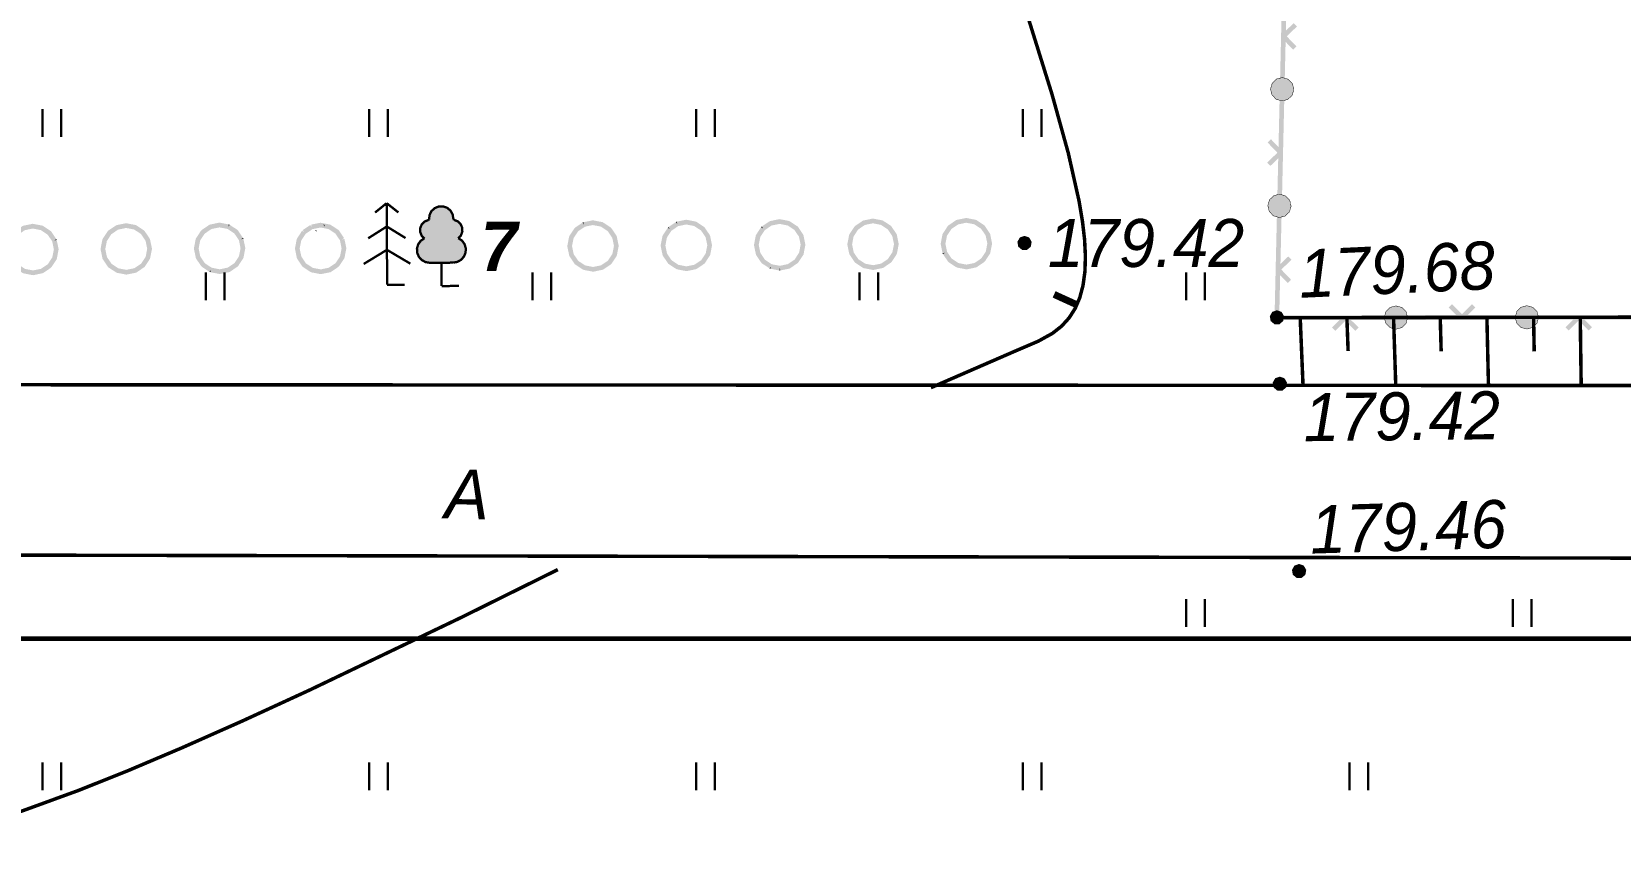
# Model space of a CAD drawing. Header units: millimetres. Extents: x 6735 to 13224, y -12144 to -9633.
# Drawn here: x 12231.4 to 12347.1, y -11418.1 to -11359.3 of the extents above; entities that cross this region are included whole.
import ezdxf
from ezdxf import colors
from ezdxf.entities.mleader import LeaderData, LeaderLine
from ezdxf.math import Vec2, Vec3

# ---------------------------------------------------------------- set-up
doc = ezdxf.new("R2010")
doc.units = ezdxf.units.MM
for name, pattern in [('Cплошная', [0]), ('Cплошная_0.50', [0]), ('Штриховая 1.5-1.5_0.50', [1.5, 0.75, -0.75])]:
    doc.linetypes.add(name, pattern=pattern)
for name, color, linetype, lineweight in [('КаБель силовой (Вновь)', 1, 'Continuous', 60), ('Линия выноска', 137, 'Continuous', 25), ('Строительный', 251, 'Continuous', 13)]:
    doc.layers.add(name, color=color, linetype=linetype, lineweight=lineweight)
doc.styles.add('Simplex', font='simplex.shx', dxfattribs={"width": 0.7, "oblique": 15})
doc.styles.get("Standard").update_dxf_attribs({"font": 'arial.ttf'})

# ---------------------------------------------------------------- blocks, each defined once
blk = doc.blocks.new('2011 - 401 трава')
at = {"color": 7, "linetype": 'Continuous', "lineweight": 0, "const_width": 0.1, "flags": 128}
for points in [[(0, 0), (0, 1.2)], [(0.8, 0), (0.8, 1.2)]]:
    blk.add_lwpolyline(points, dxfattribs=at)
blk = doc.blocks.new('118 - 330 отм высот')
blk.add_hatch(color=7).paths.add_polyline_path([(0.098, 0.12), (0.002, 0.155), (-0.095, 0.121), (-0.146, 0.032), (-0.129, -0.069), (-0.05, -0.135), (0.052, -0.136), (0.131, -0.07), (0.149, 0.031)])
at = {"color": 7, "linetype": 'Continuous', "lineweight": 0, "const_width": 0.01, "flags": 128}
blk.add_lwpolyline([(0.098, 0.12), (0.002, 0.155), (-0.095, 0.121), (-0.146, 0.032), (-0.129, -0.069), (-0.05, -0.135), (0.052, -0.136), (0.131, -0.07), (0.149, 0.031), (0.098, 0.12)], close=True, dxfattribs=at)
blk = doc.blocks.new('22 - 107.1.1 столбы метал d-1.0')
blk.add_hatch(color=7).paths.add_polyline_path([(-0.00002, 0.5), (-0.25, 0.43302), (-0.43302, 0.25002), (-0.5, 0.00002), (-0.43302, -0.24998), (-0.25002, -0.433), (-0.00002, -0.5), (0.24998, -0.433), (0.433, -0.25), (0.5, 0), (0.433, 0.25), (0.25, 0.43302)])
at = {"color": 7, "linetype": 'Continuous', "lineweight": 0, "const_width": 0.02, "flags": 128}
blk.add_lwpolyline([(0, 0.5), (-0.25, 0.433013), (-0.433013, 0.25), (-0.5, 0), (-0.433013, -0.25), (-0.25, -0.433013), (0, -0.5), (0.25, -0.433013), (0.433013, -0.25), (0.5, 0), (0.433013, 0.25), (0.25, 0.433013), (0, 0.5)], close=True, dxfattribs=at)
blk = doc.blocks.new('105 - 388.2 дер хвой')
at = {"color": 7, "linetype": 'Continuous', "lineweight": 0, "const_width": 0.1, "flags": 128}
for points in [[(0, 3.5), (-0.5, 3.1)], [(0, 2.5), (0, 3.5)], [(0.5, 3.1), (0, 3.5)], [(0, 2.5), (-0.8, 2)], [(0, 1.5), (0, 2.5)], [(0.8, 2), (0, 2.5)], [(0, 1.5), (-1, 0.9)], [(0, 0), (0, 1.5)], [(1, 0.9), (0, 1.5)], [(0.75, 0), (0, 0)]]:
    blk.add_lwpolyline(points, dxfattribs=at)
blk = doc.blocks.new('104 - 388.1 дер лист')
at = {"true_color": 0xffffff}
h = blk.add_hatch(color=7, dxfattribs=at)
h.dxf.hatch_style = 1
h.paths.add_polyline_path([(0.993, 1.793), (0.885, 1.943), (0.732, 2.049), (0.841, 2.164), (0.903, 2.324), (0.9, 2.495), (0.83, 2.652), (0.706, 2.771), (0.546, 2.833), (0.52, 2.882), (0.492, 3.067), (0.401, 3.231), (0.257, 3.352), (0.08, 3.414), (-0.107, 3.409), (-0.281, 3.338), (-0.418, 3.21), (-0.5, 3.041), (-0.518, 2.855), (-0.546, 2.833), (-0.706, 2.771), (-0.83, 2.652), (-0.9, 2.495), (-0.903, 2.324), (-0.841, 2.164), (-0.732, 2.049), (-0.885, 1.943), (-0.993, 1.793), (-1.046, 1.616), (-1.037, 1.431), (-0.967, 1.26), (-0.844, 1.121), (-0.682, 1.031), (-0.5, 1), (-0.45, 1), (0.45, 1), (0.5, 1), (0.682, 1.031), (0.844, 1.121), (0.967, 1.26), (1.037, 1.431), (1.046, 1.616)])
at = {"color": 7, "linetype": 'Continuous', "lineweight": 0, "const_width": 0.1, "flags": 128}
for points in [[(-0.518, 2.855), (-0.5, 3.041), (-0.418, 3.21), (-0.281, 3.338), (-0.107, 3.409), (0.08, 3.414), (0.257, 3.352), (0.401, 3.231), (0.492, 3.067), (0.52, 2.882)], [(-0.722, 2.04), (-0.841, 2.164), (-0.903, 2.324), (-0.9, 2.495), (-0.83, 2.652), (-0.706, 2.771), (-0.546, 2.833)], [(-0.518, 2.855), (-0.546, 2.833)], [(0.52, 2.882), (0.546, 2.833)], [(0.546, 2.833), (0.706, 2.771), (0.83, 2.652), (0.9, 2.495), (0.903, 2.324), (0.841, 2.164), (0.722, 2.04)], [(-0.5, 1), (-0.682, 1.031), (-0.844, 1.121), (-0.967, 1.26), (-1.037, 1.431), (-1.046, 1.616), (-0.993, 1.793), (-0.885, 1.943), (-0.732, 2.048)], [(0.732, 2.048), (0.885, 1.943), (0.993, 1.793), (1.046, 1.616), (1.037, 1.431), (0.967, 1.26), (0.844, 1.121), (0.682, 1.031), (0.5, 1)], [(-0.5, 1), (-0.45, 1)], [(-0.45, 1), (0.45, 1)], [(0, 0), (0, 1)], [(0.45, 1), (0.5, 1)], [(0.75, 0), (0, 0)]]:
    blk.add_lwpolyline(points, dxfattribs=at)
blk = doc.blocks.new('_Oblique')
at = {"color": 0, "lineweight": -2}
blk.add_line((-0.5, -0.5), (0.5, 0.5), dxfattribs=at)

msp = doc.modelspace()

# ---------------------------------------------------------------- hatches: boundary and pattern name
at = {"layer": 'Строительный'}
for points in [[(12321.43456, -11367.37729), (12322.02973, -11368.00084), (12322.14714, -11368.12384), (12321.40059, -11368.83642), (12321.63541, -11369.08243), (12321.77538, -11368.84515), (12322.18035, -11368.15864), (12322.13017, -11368.24372), (12321.63541, -11369.08243), (12322.208, -11368.53588), (12322.11865, -11372.37433), (12322.45864, -11372.38224), (12322.55755, -11368.13339), (12322.65081, -11364.12723), (12322.74581, -11360.0461), (12323.05753, -11360.37269), (12323.29235, -11360.6187), (12323.53836, -11360.38388), (12322.94318, -11359.76034), (12322.82578, -11359.63733), (12323.57232, -11358.92475), (12323.33751, -11358.67874), (12322.76492, -11359.22529), (12322.85427, -11355.38685), (12322.51427, -11355.37893), (12322.41537, -11359.62778), (12322.31081, -11364.11932), (12322.22711, -11367.71507), (12321.91538, -11367.38848), (12321.68056, -11367.14248)], [(12245.765, -11373.46354), (12245.82586, -11373.37122), (12245.76427, -11373.34616), (12245.73207, -11373.51349)], [(12252.72056, -11373.46774), (12252.75412, -11373.51728), (12252.71983, -11373.35036), (12252.65857, -11373.37619)], [(12271.59689, -11373.30261), (12271.63044, -11373.35215), (12271.59616, -11373.18524), (12271.53489, -11373.21106)], [(12278.39676, -11373.26025), (12278.43031, -11373.30979), (12278.39603, -11373.14287), (12278.33476, -11373.1687)], [(12326.3637, -11381.1066), (12326.97243, -11380.49629), (12327.09251, -11380.37589), (12327.82322, -11381.1047), (12328.06338, -11380.86391), (12327.50293, -11380.30492), (12331.34241, -11380.29993), (12331.34197, -11379.95985), (12327.09197, -11379.96537), (12323.08473, -11379.97058), (12322.28197, -11379.97163), (12322.35018, -11377.0415), (12322.66191, -11377.36809), (12322.89672, -11377.61409), (12323.14273, -11377.37928), (12322.54755, -11376.75574), (12322.43015, -11376.63273), (12323.17669, -11375.92015), (12322.94188, -11375.67414), (12322.8019, -11375.91142), (12322.45098, -11376.5063), (12322.94188, -11375.67414), (12322.36929, -11376.22068), (12322.45864, -11372.38224), (12322.11865, -11372.37433), (12322.01974, -11376.62318), (12321.93792, -11380.13794), (12322.10792, -11380.1419), (12322.10814, -11380.31194), (12323.08518, -11380.31067), (12326.6819, -11380.30599), (12326.36307, -11380.62565), (12326.12291, -11380.86644)], [(12233.225, -11374.47821), (12233.21818, -11374.44501), (12233.19917, -11374.41695), (12233.05808, -11374.5125), (12233.19959, -11374.48343)], [(12246.82473, -11374.39349), (12246.81792, -11374.36029), (12246.79891, -11374.33223), (12246.65782, -11374.42778), (12246.79932, -11374.39871)], [(12252.10984, -11373.82656), (12252.20491, -11373.88922), (12252.10935, -11373.74813), (12252.06263, -11373.79544)], [(12277.78604, -11373.61907), (12277.8811, -11373.68173), (12277.78555, -11373.54064), (12277.73883, -11373.58795)], [(12284.5859, -11373.57671), (12284.68097, -11373.63937), (12284.58541, -11373.49828), (12284.5387, -11373.54559)], [(12297.78265, -11375.50511), (12297.92374, -11375.40955), (12297.78223, -11375.43862), (12297.75682, -11375.44384), (12297.76364, -11375.47704)], [(12244.41834, -11376.83006), (12244.45054, -11376.66273), (12244.41761, -11376.71269), (12244.35675, -11376.805)], [(12285.21755, -11376.57589), (12285.24975, -11376.40856), (12285.21682, -11376.45852), (12285.15596, -11376.55083)], [(12285.90219, -11376.70765), (12285.93539, -11376.70083), (12285.9011, -11376.53391), (12285.8689, -11376.70124)], [(12343.68188, -11380.28388), (12343.36306, -11380.60354), (12343.12289, -11380.84433), (12343.36368, -11381.08449), (12343.97241, -11380.47418), (12344.09249, -11380.35378), (12344.8232, -11381.0826), (12345.06337, -11380.84181), (12344.50292, -11380.28281), (12348.3424, -11380.27782), (12348.34196, -11379.93774), (12344.09196, -11379.94327), (12340.08472, -11379.94847), (12336.00248, -11379.95379), (12336.32131, -11379.63413), (12336.56148, -11379.39334), (12336.32069, -11379.15317), (12335.71196, -11379.76349), (12335.59188, -11379.88388), (12334.86116, -11379.15507), (12334.621, -11379.39586), (12335.18145, -11379.95485), (12331.34197, -11379.95985), (12331.34241, -11380.29993), (12335.59241, -11380.2944), (12340.08516, -11380.28856)]]:
    msp.add_hatch(color=7, dxfattribs=at).paths.add_polyline_path(points)
h = msp.add_hatch(color=7, dxfattribs=at)
h.paths.add_polyline_path([(12231.4799, -11373.29913), (12231.4467, -11373.30595), (12230.86335, -11373.42576), (12230.79695, -11373.4394), (12230.83123, -11373.60632), (12230.79695, -11373.4394), (12230.73568, -11373.46523), (12230.37502, -11373.70948), (12230.18647, -11373.83717), (12230.13975, -11373.88448), (12230.18696, -11373.9156), (12230.28202, -11373.97826), (12230.13975, -11373.88448), (12230.0554, -11374.01243), (12229.77468, -11374.43828), (12229.91695, -11374.53207), (12229.77468, -11374.43828), (12229.74962, -11374.49987), (12229.62427, -11375.15122), (12229.61787, -11375.18451), (12229.62469, -11375.21771), (12229.86311, -11375.51424), (12229.7551, -11375.37991), (12229.62469, -11375.21771), (12229.75814, -11375.86745), (12229.8938, -11375.83958), (12229.78355, -11375.86223), (12229.75814, -11375.86745), (12229.78397, -11375.92872), (12230.15591, -11376.47793), (12230.17492, -11376.50599), (12230.20321, -11376.52465), (12230.75702, -11376.88972), (12230.8186, -11376.91478), (12230.85081, -11376.74745), (12230.8186, -11376.91478), (12230.88497, -11376.89537), (12231.28534, -11376.77829), (12230.8186, -11376.91478), (12231.46996, -11377.04013), (12231.50324, -11377.04654), (12231.53644, -11377.03972), (12232.11978, -11376.9199), (12232.18619, -11376.90626), (12232.24745, -11376.88044), (12232.60812, -11376.63618), (12232.79667, -11376.50849), (12232.84339, -11376.46119), (12232.92774, -11376.33323), (12233.20846, -11375.90738), (12233.06619, -11375.8136), (12233.20846, -11375.90738), (12233.23352, -11375.8458), (12233.35887, -11375.19444), (12233.36527, -11375.16116), (12233.35845, -11375.12796), (12233.11951, -11374.83079), (12233.22803, -11374.96575), (12233.35845, -11375.12796), (12233.225, -11374.47821), (12233.05808, -11374.5125), (12233.19917, -11374.41695), (12232.82723, -11373.86773), (12232.80822, -11373.83967), (12232.77992, -11373.82101), (12232.68614, -11373.96328), (12232.77992, -11373.82101), (12232.22612, -11373.45594), (12232.13233, -11373.59822), (12232.16527, -11373.54826), (12232.22612, -11373.45594), (12232.19782, -11373.43729), (12232.16453, -11373.43089), (12232.09817, -11373.45029), (12231.51157, -11373.62183), (12231.51514, -11373.62079), (12232.16453, -11373.43089), (12231.51318, -11373.30553)])
h.paths.add_polyline_path([(12231.44886, -11373.65342), (12231.48206, -11373.6466), (12232.06685, -11373.75914), (12232.56405, -11374.0869), (12232.89798, -11374.57999), (12233.0178, -11375.16332), (12232.90526, -11375.74811), (12232.83956, -11375.84777), (12232.5775, -11376.24532), (12232.2449, -11376.47056), (12232.08442, -11376.57925), (12231.53428, -11376.69224), (12231.50108, -11376.69906), (12230.91629, -11376.58652), (12230.41908, -11376.25876), (12230.08516, -11375.76568), (12229.96534, -11375.18234), (12230.07788, -11374.59755), (12230.14357, -11374.49789), (12230.40564, -11374.10035), (12230.73824, -11373.8751), (12230.89872, -11373.76642)], flags=16)
h = msp.add_hatch(color=7, dxfattribs=at)
h.paths.add_polyline_path([(12238.27976, -11373.25677), (12238.24656, -11373.26359), (12237.66322, -11373.3834), (12237.59682, -11373.39704), (12237.6311, -11373.56396), (12237.59682, -11373.39704), (12237.53555, -11373.42287), (12237.17489, -11373.66712), (12236.98634, -11373.79481), (12237.08189, -11373.9359), (12236.98634, -11373.79481), (12236.93962, -11373.84212), (12236.85527, -11373.97007), (12236.57455, -11374.39592), (12236.71682, -11374.48971), (12236.57455, -11374.39592), (12236.54949, -11374.45751), (12236.42414, -11375.10886), (12236.41773, -11375.14214), (12236.42455, -11375.17535), (12236.66351, -11375.47254), (12236.55497, -11375.33755), (12236.42455, -11375.17535), (12236.55801, -11375.82509), (12236.72492, -11375.7908), (12236.58342, -11375.81987), (12236.55801, -11375.82509), (12236.56483, -11375.85829), (12236.58383, -11375.88636), (12236.95578, -11376.43557), (12236.97478, -11376.46363), (12237.00308, -11376.48229), (12237.09687, -11376.34002), (12237.09657, -11376.34022), (12237.09687, -11376.34001), (12237.00308, -11376.48229), (12237.55689, -11376.84736), (12237.61847, -11376.87242), (12237.68484, -11376.85301), (12238.0852, -11376.73593), (12237.61847, -11376.87242), (12238.26983, -11376.99777), (12238.30311, -11377.00417), (12238.33631, -11376.99736), (12238.91965, -11376.87754), (12238.98605, -11376.8639), (12239.01926, -11376.85708), (12239.04732, -11376.83807), (12239.40799, -11376.59382), (12239.59653, -11376.46613), (12239.64325, -11376.41883), (12239.59605, -11376.38771), (12239.50098, -11376.32504), (12239.64325, -11376.41883), (12239.72761, -11376.29087), (12240.00832, -11375.86502), (12239.86605, -11375.77124), (12240.00832, -11375.86502), (12240.03339, -11375.80344), (12240.15873, -11375.15208), (12240.16514, -11375.1188), (12240.15832, -11375.0856), (12239.99141, -11375.11988), (12240.15832, -11375.0856), (12239.91938, -11374.78843), (12240.0279, -11374.92339), (12240.15832, -11375.0856), (12240.02487, -11374.43585), (12239.99904, -11374.37459), (12239.85795, -11374.47014), (12239.99904, -11374.37459), (12239.6271, -11373.82537), (12239.60809, -11373.79731), (12239.57979, -11373.77865), (12239.02599, -11373.41358), (12238.94932, -11373.52989), (12238.96514, -11373.5059), (12239.02599, -11373.41358), (12238.96441, -11373.38852), (12238.9322, -11373.55586), (12238.96441, -11373.38852), (12238.89804, -11373.40793), (12238.31145, -11373.57947), (12238.31501, -11373.57843), (12238.96441, -11373.38852), (12238.31305, -11373.26317)])
h.paths.add_polyline_path([(12238.24873, -11373.61106), (12238.28193, -11373.60424), (12238.86672, -11373.71678), (12239.36392, -11374.04454), (12239.69785, -11374.53762), (12239.81767, -11375.12096), (12239.70513, -11375.70575), (12239.63943, -11375.80541), (12239.37737, -11376.20296), (12239.04477, -11376.4282), (12238.88428, -11376.53689), (12238.33415, -11376.64988), (12238.30095, -11376.6567), (12237.71616, -11376.54416), (12237.21895, -11376.2164), (12236.88502, -11375.72332), (12236.76521, -11375.13998), (12236.87774, -11374.55519), (12236.94344, -11374.45553), (12237.20551, -11374.05799), (12237.53811, -11373.83274), (12237.69859, -11373.72406)], flags=16)
h = msp.add_hatch(color=7, dxfattribs=at)
h.paths.add_polyline_path([(12245.07963, -11373.21441), (12245.04643, -11373.22123), (12244.46309, -11373.34104), (12244.39669, -11373.35468), (12244.33542, -11373.38051), (12243.97475, -11373.62476), (12243.78621, -11373.75245), (12243.88176, -11373.89354), (12243.78621, -11373.75245), (12243.73949, -11373.79975), (12243.65514, -11373.92771), (12243.37442, -11374.35356), (12243.51669, -11374.44735), (12243.37442, -11374.35356), (12243.35576, -11374.38186), (12243.34936, -11374.41514), (12243.22401, -11375.0665), (12243.2176, -11375.09978), (12243.22442, -11375.13298), (12243.39134, -11375.0987), (12243.22442, -11375.13298), (12243.46319, -11375.42995), (12243.35484, -11375.29519), (12243.22442, -11375.13298), (12243.35788, -11375.78273), (12243.49354, -11375.75486), (12243.38329, -11375.77751), (12243.35788, -11375.78273), (12243.3837, -11375.84399), (12243.75564, -11376.39321), (12243.80295, -11376.43993), (12244.35675, -11376.805), (12244.45054, -11376.66273), (12244.41834, -11376.83006), (12245.06969, -11376.95541), (12245.10189, -11376.78808), (12245.06969, -11376.95541), (12245.10298, -11376.96181), (12245.13618, -11376.955), (12245.71952, -11376.83518), (12245.78592, -11376.82154), (12245.81912, -11376.81472), (12245.84719, -11376.79571), (12246.20785, -11376.55146), (12246.3964, -11376.42377), (12246.30085, -11376.28268), (12246.3964, -11376.42377), (12246.44312, -11376.37647), (12246.39591, -11376.34534), (12246.33764, -11376.30693), (12246.44312, -11376.37647), (12246.52747, -11376.24851), (12246.80819, -11375.82266), (12246.66592, -11375.72887), (12246.80819, -11375.82266), (12246.82685, -11375.79436), (12246.83325, -11375.76108), (12246.9586, -11375.10972), (12246.96501, -11375.07644), (12246.95819, -11375.04324), (12246.79127, -11375.07752), (12246.95819, -11375.04324), (12246.62132, -11374.62426), (12246.5319, -11374.51305), (12246.82777, -11374.88103), (12246.95819, -11375.04324), (12246.82473, -11374.39349), (12246.65782, -11374.42778), (12246.79891, -11374.33223), (12246.42697, -11373.78301), (12246.28587, -11373.87856), (12246.38015, -11373.81472), (12246.42697, -11373.78301), (12246.37966, -11373.73629), (12245.82586, -11373.37122), (12245.73207, -11373.51349), (12245.76427, -11373.34616), (12245.6979, -11373.36557), (12245.11131, -11373.53711), (12245.11488, -11373.53607), (12245.76427, -11373.34616), (12245.11292, -11373.22081), (12245.08072, -11373.38814), (12245.11292, -11373.22081)])
h.paths.add_polyline_path([(12245.0486, -11373.5687), (12245.0818, -11373.56188), (12245.66658, -11373.67442), (12246.16379, -11374.00218), (12246.49772, -11374.49526), (12246.61754, -11375.0786), (12246.505, -11375.66339), (12246.4393, -11375.76305), (12246.17724, -11376.1606), (12245.84464, -11376.38584), (12245.68415, -11376.49453), (12245.13401, -11376.60752), (12245.10081, -11376.61434), (12244.51603, -11376.5018), (12244.01882, -11376.17404), (12243.68489, -11375.68096), (12243.56507, -11375.09762), (12243.67761, -11374.51283), (12243.74331, -11374.41317), (12244.00537, -11374.01562), (12244.33798, -11373.79038), (12244.49846, -11373.6817)], flags=16)
h = msp.add_hatch(color=7, dxfattribs=at)
h.paths.add_polyline_path([(12252.43974, -11373.22265), (12252.40654, -11373.22947), (12251.8232, -11373.34929), (12251.7568, -11373.36293), (12251.79108, -11373.52984), (12251.69553, -11373.38875), (12251.33487, -11373.63301), (12251.14632, -11373.7607), (12251.24187, -11373.90179), (12251.0996, -11373.808), (12251.01525, -11373.93596), (12250.73453, -11374.36181), (12250.8768, -11374.45559), (12250.73453, -11374.36181), (12250.70947, -11374.42339), (12250.58412, -11375.07475), (12250.57771, -11375.10803), (12250.58453, -11375.14123), (12250.82345, -11375.43837), (12250.71495, -11375.30343), (12250.58453, -11375.14123), (12250.71799, -11375.79097), (12250.85365, -11375.76311), (12250.7434, -11375.78575), (12250.71799, -11375.79097), (12250.74381, -11375.85224), (12251.11576, -11376.40145), (12251.13476, -11376.42952), (12251.16306, -11376.44817), (12251.25685, -11376.3059), (12251.25655, -11376.30611), (12251.25685, -11376.3059), (12251.16306, -11376.44817), (12251.71687, -11376.81325), (12251.77845, -11376.83831), (12251.81065, -11376.67098), (12251.77845, -11376.83831), (12251.84482, -11376.8189), (12252.24518, -11376.70182), (12251.77845, -11376.83831), (12252.42981, -11376.96365), (12252.46309, -11376.97006), (12252.49629, -11376.96324), (12253.07963, -11376.84342), (12253.14604, -11376.82979), (12253.17924, -11376.82297), (12253.2073, -11376.80396), (12253.56797, -11376.55971), (12253.75652, -11376.43202), (12253.80324, -11376.38471), (12253.88759, -11376.25675), (12254.16831, -11375.83091), (12254.19336, -11375.76932), (12254.31872, -11375.11797), (12254.32512, -11375.08469), (12254.3183, -11375.05148), (12254.07936, -11374.75431), (12254.18788, -11374.88928), (12254.3183, -11375.05148), (12254.18485, -11374.40174), (12254.01793, -11374.43602), (12254.15902, -11374.34047), (12253.78708, -11373.79126), (12253.76807, -11373.76319), (12253.73977, -11373.74454), (12253.18597, -11373.37947), (12253.09218, -11373.52174), (12253.12512, -11373.47178), (12253.18597, -11373.37947), (12253.15767, -11373.36081), (12253.12438, -11373.35441), (12253.05802, -11373.37382), (12252.47142, -11373.54536), (12252.47499, -11373.54431), (12253.12438, -11373.35441), (12252.47303, -11373.22906)])
h.paths.add_polyline_path([(12252.40871, -11373.57694), (12252.44191, -11373.57013), (12253.0267, -11373.68266), (12253.5239, -11374.01042), (12253.85783, -11374.50351), (12253.97765, -11375.08685), (12253.86511, -11375.67164), (12253.79941, -11375.77129), (12253.53735, -11376.16884), (12253.20475, -11376.39409), (12253.04426, -11376.50277), (12252.49413, -11376.61577), (12252.46093, -11376.62259), (12251.87614, -11376.51005), (12251.37893, -11376.18229), (12251.045, -11375.68921), (12250.92519, -11375.10586), (12251.03773, -11374.52108), (12251.10342, -11374.42142), (12251.36549, -11374.02387), (12251.69809, -11373.79862), (12251.85857, -11373.68994)], flags=16)
h = msp.add_hatch(color=7, dxfattribs=at)
h.paths.add_polyline_path([(12272.2791, -11373.04496), (12272.2459, -11373.05178), (12271.66256, -11373.1716), (12271.59616, -11373.18524), (12271.63044, -11373.35215), (12271.53489, -11373.21106), (12271.17423, -11373.45531), (12270.98568, -11373.583), (12270.93896, -11373.63031), (12270.98617, -11373.66143), (12271.08123, -11373.72409), (12270.93896, -11373.63031), (12270.85461, -11373.75827), (12270.57389, -11374.18411), (12270.71616, -11374.2779), (12270.57389, -11374.18411), (12270.54883, -11374.2457), (12270.42348, -11374.89705), (12270.41707, -11374.93034), (12270.42389, -11374.96354), (12270.66281, -11375.26068), (12270.55431, -11375.12574), (12270.42389, -11374.96354), (12270.55735, -11375.61328), (12270.69301, -11375.58542), (12270.58276, -11375.60807), (12270.55735, -11375.61328), (12270.58317, -11375.67455), (12270.95512, -11376.22376), (12270.97412, -11376.25183), (12271.00242, -11376.27048), (12271.09621, -11376.12821), (12271.09591, -11376.12841), (12271.09621, -11376.12821), (12271.00242, -11376.27048), (12271.55623, -11376.63555), (12271.61781, -11376.66061), (12271.65001, -11376.49328), (12271.61781, -11376.66061), (12271.68418, -11376.64121), (12272.08454, -11376.52412), (12271.61781, -11376.66061), (12272.26917, -11376.78596), (12272.30245, -11376.79237), (12272.33565, -11376.78555), (12272.91899, -11376.66573), (12272.98539, -11376.65209), (12273.0186, -11376.64528), (12273.04666, -11376.62627), (12272.98466, -11376.53472), (12272.95112, -11376.48519), (12273.04666, -11376.62627), (12273.40733, -11376.38202), (12273.59587, -11376.25433), (12273.64259, -11376.20702), (12273.72695, -11376.07906), (12274.00766, -11375.65322), (12274.03273, -11375.59163), (12274.15807, -11374.94028), (12274.16448, -11374.90699), (12274.15766, -11374.87379), (12274.02421, -11374.22405), (12274.01739, -11374.19085), (12273.99838, -11374.16278), (12273.62644, -11373.61357), (12273.60743, -11373.5855), (12273.57913, -11373.56685), (12273.02533, -11373.20178), (12272.93154, -11373.34405), (12272.96448, -11373.29409), (12273.02533, -11373.20178), (12272.99703, -11373.18312), (12272.96375, -11373.17672), (12272.89738, -11373.19613), (12272.31079, -11373.36767), (12272.31435, -11373.36662), (12272.96375, -11373.17672), (12272.31239, -11373.05137)])
h.paths.add_polyline_path([(12272.24807, -11373.39926), (12272.28127, -11373.39243), (12272.86606, -11373.50497), (12273.36326, -11373.83273), (12273.69719, -11374.32582), (12273.81701, -11374.90916), (12273.70447, -11375.49394), (12273.63877, -11375.5936), (12273.37671, -11375.99115), (12273.04411, -11376.2164), (12272.88362, -11376.32508), (12272.33349, -11376.43808), (12272.30029, -11376.4449), (12271.7155, -11376.33236), (12271.21829, -11376.0046), (12270.88436, -11375.51151), (12270.76455, -11374.92817), (12270.87708, -11374.34339), (12270.94278, -11374.24373), (12271.20485, -11373.84618), (12271.53745, -11373.62094), (12271.69793, -11373.51225)], flags=16)
h = msp.add_hatch(color=7, dxfattribs=at)
h.paths.add_polyline_path([(12279.07897, -11373.0026), (12279.04577, -11373.00942), (12278.46243, -11373.12924), (12278.39603, -11373.14287), (12278.43031, -11373.30979), (12278.33476, -11373.1687), (12277.97409, -11373.41295), (12277.78555, -11373.54064), (12277.8811, -11373.68173), (12277.73883, -11373.58795), (12277.65448, -11373.71591), (12277.37376, -11374.14175), (12277.51603, -11374.23554), (12277.37376, -11374.14175), (12277.3487, -11374.20334), (12277.22335, -11374.85469), (12277.21694, -11374.88798), (12277.22376, -11374.92118), (12277.46272, -11375.21837), (12277.35418, -11375.08338), (12277.22376, -11374.92118), (12277.35722, -11375.57092), (12277.52413, -11375.53664), (12277.38263, -11375.5657), (12277.35722, -11375.57092), (12277.38304, -11375.63219), (12277.75498, -11376.1814), (12277.77399, -11376.20947), (12277.80229, -11376.22812), (12277.89607, -11376.08585), (12277.89578, -11376.08605), (12277.89608, -11376.08585), (12277.80229, -11376.22812), (12278.35609, -11376.59319), (12278.41768, -11376.61825), (12279.06903, -11376.7436), (12279.10232, -11376.75001), (12279.13552, -11376.74319), (12279.10124, -11376.57627), (12279.13552, -11376.74319), (12279.71886, -11376.62337), (12279.78526, -11376.60973), (12279.81847, -11376.60291), (12279.84653, -11376.58391), (12279.78453, -11376.49236), (12279.75098, -11376.44282), (12279.84653, -11376.58391), (12280.20719, -11376.33965), (12280.39574, -11376.21197), (12280.44246, -11376.16466), (12280.39525, -11376.13354), (12280.30019, -11376.07087), (12280.44246, -11376.16466), (12280.52681, -11376.0367), (12280.80753, -11375.61085), (12280.83259, -11375.54927), (12280.95794, -11374.89792), (12280.96435, -11374.86463), (12280.95753, -11374.83143), (12280.79061, -11374.86571), (12280.95753, -11374.83143), (12280.82407, -11374.18169), (12280.79825, -11374.12042), (12280.65716, -11374.21597), (12280.79825, -11374.12042), (12280.42631, -11373.57121), (12280.4073, -11373.54314), (12280.379, -11373.52449), (12279.8252, -11373.15942), (12279.76361, -11373.13435), (12279.73141, -11373.30169), (12279.76361, -11373.13435), (12279.69725, -11373.15376), (12279.11065, -11373.32531), (12279.11422, -11373.32426), (12279.76361, -11373.13435), (12279.11226, -11373.00901)])
h.paths.add_polyline_path([(12279.04794, -11373.35689), (12279.08114, -11373.35007), (12279.66592, -11373.46261), (12280.16313, -11373.79037), (12280.49706, -11374.28346), (12280.61688, -11374.8668), (12280.50434, -11375.45158), (12280.43864, -11375.55124), (12280.17658, -11375.94879), (12279.84398, -11376.17404), (12279.68349, -11376.28272), (12279.13336, -11376.39572), (12279.10015, -11376.40254), (12278.51537, -11376.29), (12278.01816, -11375.96224), (12277.68423, -11375.46915), (12277.56441, -11374.88581), (12277.67695, -11374.30103), (12277.74265, -11374.20137), (12278.00471, -11373.80382), (12278.33731, -11373.57857), (12278.4978, -11373.46989)], flags=16)
h = msp.add_hatch(color=7, dxfattribs=at)
h.paths.add_polyline_path([(12285.87884, -11372.96024), (12285.84564, -11372.96706), (12285.2623, -11373.08688), (12285.1959, -11373.10051), (12285.13463, -11373.12634), (12284.77397, -11373.37059), (12284.58541, -11373.49828), (12284.68097, -11373.63937), (12284.5387, -11373.54559), (12284.45434, -11373.67355), (12284.17362, -11374.09939), (12284.15497, -11374.12769), (12284.14857, -11374.16098), (12284.02321, -11374.81233), (12284.01681, -11374.84562), (12284.02363, -11374.87882), (12284.19055, -11374.84453), (12284.02363, -11374.87882), (12284.2624, -11375.17578), (12284.15405, -11375.04102), (12284.02363, -11374.87882), (12284.15709, -11375.52856), (12284.29275, -11375.5007), (12284.1825, -11375.52334), (12284.15709, -11375.52856), (12284.18291, -11375.58983), (12284.55485, -11376.13904), (12284.57386, -11376.16711), (12284.60216, -11376.18576), (12285.15596, -11376.55083), (12285.24975, -11376.40856), (12285.21755, -11376.57589), (12285.8689, -11376.70124), (12285.9011, -11376.53391), (12285.93539, -11376.70083), (12286.51873, -11376.58101), (12286.58513, -11376.56737), (12286.61833, -11376.56055), (12286.6464, -11376.54155), (12287.00706, -11376.29729), (12287.19561, -11376.1696), (12287.10006, -11376.02851), (12287.19561, -11376.1696), (12287.24233, -11376.1223), (12287.19512, -11376.09118), (12287.13685, -11376.05276), (12287.24233, -11376.1223), (12287.32668, -11375.99434), (12287.6074, -11375.56849), (12287.62606, -11375.54019), (12287.63246, -11375.50691), (12287.75781, -11374.85555), (12287.76422, -11374.82227), (12287.7574, -11374.78907), (12287.59048, -11374.82335), (12287.7574, -11374.78907), (12287.62394, -11374.13933), (12287.61712, -11374.10613), (12287.59812, -11374.07806), (12287.45702, -11374.17361), (12287.48412, -11374.16804), (12287.45702, -11374.17361), (12287.59812, -11374.07806), (12287.22617, -11373.52885), (12287.08508, -11373.6244), (12287.17936, -11373.56055), (12287.22617, -11373.52885), (12287.17887, -11373.48213), (12286.62506, -11373.11706), (12286.53128, -11373.25932), (12286.56421, -11373.20937), (12286.62506, -11373.11706), (12286.56348, -11373.09199), (12285.91213, -11372.96665), (12285.87992, -11373.13398), (12285.91213, -11372.96665)])
h.paths.add_polyline_path([(12285.8478, -11373.31453), (12285.88101, -11373.30771), (12286.46579, -11373.42025), (12286.963, -11373.74801), (12287.29693, -11374.2411), (12287.41674, -11374.82444), (12287.3042, -11375.40922), (12287.23851, -11375.50888), (12286.97644, -11375.90643), (12286.64384, -11376.13168), (12286.48336, -11376.24036), (12285.93322, -11376.35336), (12285.90002, -11376.36017), (12285.31524, -11376.24764), (12284.81803, -11375.91988), (12284.4841, -11375.42679), (12284.36428, -11374.84345), (12284.47682, -11374.25866), (12284.54252, -11374.15901), (12284.80458, -11373.76146), (12285.13718, -11373.53621), (12285.29767, -11373.42753)], flags=16)
h = msp.add_hatch(color=7, dxfattribs=at)
h.paths.add_polyline_path([(12292.67871, -11372.91788), (12292.64551, -11372.9247), (12292.06217, -11373.04451), (12291.99576, -11373.05815), (12292.03005, -11373.22507), (12291.99576, -11373.05815), (12291.9345, -11373.08398), (12291.57383, -11373.32823), (12291.38529, -11373.45592), (12291.48084, -11373.59701), (12291.41179, -11373.5515), (12291.48084, -11373.59701), (12291.38529, -11373.45592), (12291.33856, -11373.50323), (12291.25421, -11373.63119), (12290.97349, -11374.05703), (12290.94843, -11374.11861), (12290.82308, -11374.76997), (12290.81668, -11374.80325), (12290.8235, -11374.83646), (12291.06192, -11375.13298), (12290.95391, -11374.99866), (12290.8235, -11374.83646), (12290.95695, -11375.4862), (12291.09261, -11375.45834), (12290.98237, -11375.48098), (12290.95695, -11375.4862), (12290.98278, -11375.54747), (12291.26712, -11375.70313), (12291.57951, -11375.87416), (12291.35256, -11375.74991), (12290.98278, -11375.54747), (12291.35472, -11376.09668), (12291.37373, -11376.12474), (12291.40203, -11376.1434), (12291.49581, -11376.00113), (12291.40203, -11376.1434), (12291.95583, -11376.50847), (12292.01741, -11376.53353), (12292.04962, -11376.3662), (12292.01741, -11376.53353), (12292.66877, -11376.65888), (12292.70205, -11376.66528), (12292.73526, -11376.65846), (12292.70097, -11376.49155), (12292.73526, -11376.65846), (12293.31859, -11376.53865), (12293.385, -11376.52501), (12293.4182, -11376.51819), (12293.44627, -11376.49918), (12293.38427, -11376.40764), (12293.3509, -11376.35836), (12293.44627, -11376.49918), (12293.80693, -11376.25493), (12293.99548, -11376.12724), (12294.0422, -11376.07994), (12294.12655, -11375.95198), (12294.40727, -11375.52613), (12294.43233, -11375.46455), (12294.55768, -11374.81319), (12294.56409, -11374.77991), (12294.55726, -11374.74671), (12294.42381, -11374.09697), (12294.41699, -11374.06376), (12294.39798, -11374.0357), (12294.2569, -11374.13125), (12294.27647, -11374.12723), (12294.25689, -11374.13125), (12294.39798, -11374.0357), (12294.02604, -11373.48649), (12294.00704, -11373.45842), (12293.97874, -11373.43977), (12293.42493, -11373.07469), (12293.33115, -11373.21696), (12293.36408, -11373.167), (12293.42493, -11373.07469), (12293.36335, -11373.04963), (12292.71199, -11372.92429)])
h.paths.add_polyline_path([(12292.64767, -11373.27217), (12292.68087, -11373.26535), (12293.26566, -11373.37789), (12293.76286, -11373.70565), (12294.0968, -11374.19873), (12294.21661, -11374.78207), (12294.10407, -11375.36686), (12294.03838, -11375.46652), (12293.77631, -11375.86407), (12293.44371, -11376.08931), (12293.28323, -11376.198), (12292.73309, -11376.31099), (12292.69989, -11376.31781), (12292.1151, -11376.20528), (12291.6179, -11375.87751), (12291.28397, -11375.38443), (12291.16415, -11374.80109), (12291.27669, -11374.2163), (12291.34238, -11374.11664), (12291.60445, -11373.7191), (12291.93705, -11373.49385), (12292.09753, -11373.38517)], flags=16)
h = msp.add_hatch(color=7, dxfattribs=at)
h.paths.add_polyline_path([(12299.47858, -11372.87552), (12299.44538, -11372.88234), (12298.86204, -11373.00215), (12298.79563, -11373.01579), (12298.82992, -11373.18271), (12298.79563, -11373.01579), (12298.76243, -11373.02261), (12298.73437, -11373.04162), (12298.3737, -11373.28587), (12298.18515, -11373.41356), (12298.13843, -11373.46087), (12298.05408, -11373.58883), (12297.77336, -11374.01467), (12297.91563, -11374.10845), (12297.77336, -11374.01467), (12297.7483, -11374.07625), (12297.62295, -11374.72761), (12297.61655, -11374.76089), (12297.62336, -11374.79409), (12297.79028, -11374.75981), (12297.62336, -11374.79409), (12297.75682, -11375.44384), (12297.92374, -11375.40955), (12297.78265, -11375.50511), (12298.06699, -11375.66077), (12298.37938, -11375.8318), (12298.15243, -11375.70755), (12297.78265, -11375.50511), (12298.15459, -11376.05432), (12298.21882, -11376.01082), (12298.20141, -11376.02261), (12298.15459, -11376.05432), (12298.1736, -11376.08238), (12298.20189, -11376.10104), (12298.29568, -11375.95877), (12298.20189, -11376.10104), (12298.7557, -11376.46611), (12298.81728, -11376.49117), (12299.46864, -11376.61652), (12299.50192, -11376.62292), (12299.53512, -11376.6161), (12299.50084, -11376.44919), (12299.53512, -11376.6161), (12300.11846, -11376.49629), (12300.18487, -11376.48265), (12300.21807, -11376.47583), (12300.24613, -11376.45682), (12300.18414, -11376.36528), (12300.15076, -11376.316), (12300.24613, -11376.45682), (12300.6068, -11376.21257), (12300.79535, -11376.08488), (12300.84207, -11376.03758), (12300.79486, -11376.00646), (12300.6998, -11375.94379), (12300.84207, -11376.03758), (12300.92642, -11375.90962), (12301.20714, -11375.48377), (12301.2322, -11375.42219), (12301.35755, -11374.77083), (12301.36395, -11374.73755), (12301.35713, -11374.70435), (12301.19022, -11374.73863), (12301.35713, -11374.70435), (12301.22368, -11374.0546), (12301.19785, -11373.99334), (12300.82591, -11373.44412), (12300.8069, -11373.41606), (12300.77861, -11373.3974), (12300.2248, -11373.03233), (12300.14827, -11373.14843), (12300.16395, -11373.12464), (12300.2248, -11373.03233), (12300.16322, -11373.00727), (12300.13101, -11373.1746), (12300.16322, -11373.00727), (12299.51186, -11372.88192), (12299.47966, -11373.04925), (12299.51186, -11372.88192)])
h.paths.add_polyline_path([(12299.44754, -11373.22981), (12299.48074, -11373.22299), (12300.06553, -11373.33553), (12300.56274, -11373.66329), (12300.89666, -11374.15637), (12301.01648, -11374.73971), (12300.90394, -11375.3245), (12300.83824, -11375.42416), (12300.57618, -11375.8217), (12300.24358, -11376.04695), (12300.0831, -11376.15564), (12299.53296, -11376.26863), (12299.49976, -11376.27545), (12298.91497, -11376.16291), (12298.41776, -11375.83515), (12298.08383, -11375.34207), (12297.96402, -11374.75873), (12298.07656, -11374.17394), (12298.14226, -11374.07428), (12298.40432, -11373.67674), (12298.73692, -11373.45149), (12298.8974, -11373.3428)], flags=16)

# ---------------------------------------------------------------- linework, layer by layer
at = {"layer": 'КаБель силовой (Вновь)'}
msp.add_line((12357.95018, -11403.54331), (12188.25254, -11403.54331), dxfattribs=at)
at = {"layer": 'Строительный', "color": 34, "linetype": 'Continuous', "lineweight": 0, "true_color": 0xa55200, "const_width": 0.51, "flags": 128}
msp.add_lwpolyline([(12307.54381, -11379.20424), (12305.88152, -11378.44494)], dxfattribs=at)
at = {"layer": 'Строительный', "color": 7, "linetype": 'Cплошная_0.50', "lineweight": 0, "const_width": 0.255, "flags": 128}
msp.add_lwpolyline([(12322.10792, -11380.1419), (12490.25024, -11379.92322)], dxfattribs=at)
at = {"layer": 'Строительный', "color": 7, "linetype": 'Cплошная', "lineweight": 0, "const_width": 0.255, "flags": 128}
for points in [[(12323.80791, -11380.13969), (12324.01, -11384.98999)], [(12327.20791, -11380.13526), (12327.29815, -11382.57253)], [(12330.60791, -11380.13084), (12330.76655, -11385.02961)], [(12334.00791, -11380.12642), (12334.0762, -11382.58792)], [(12337.4079, -11380.122), (12337.52223, -11385.06923)], [(12340.8079, -11380.11758), (12340.85382, -11382.60331)], [(12344.2079, -11380.11316), (12344.27703, -11385.10884)]]:
    msp.add_lwpolyline(points, dxfattribs=at)
at = {"layer": 'Строительный', "color": 7, "linetype": 'Штриховая 1.5-1.5_0.50', "lineweight": 0, "ltscale": 2, "const_width": 0.255, "flags": 128}
for points in [[(12143.7794, -11384.68029), (12165.87432, -11384.84319), (12174.52401, -11384.90696), (12187.96924, -11385.00608), (12522.74119, -11385.16898)], [(12552.52685, -11398.0383), (12178.44197, -11397.34724), (12155.41071, -11396.91337), (12147.35481, -11396.87452), (12143.04696, -11396.99392), (12141.82936, -11397.15649), (12140.58815, -11397.45015), (12139.31487, -11397.87682), (12137.99486, -11398.44136), (12135.81692, -11399.60417), (12133.25631, -11401.23804), (12131.52636, -11402.42584), (12128.70163, -11404.33592), (12128.06129, -11404.7475), (12121.87719, -11408.77362), (12116.89697, -11412.14775), (12112.47379, -11415.29012), (12107.52552, -11419.05422), (12105.42538, -11420.77604), (12103.57838, -11422.38795), (12099.30794, -11426.4311), (12093.946, -11431.80655), (12088.26834, -11437.71801), (12082.55666, -11443.85628), (12077.17256, -11449.84426), (12072.83476, -11454.89603), (12068.94557, -11459.6858), (12065.28175, -11464.42493), (12061.63006, -11469.41224), (12058.22147, -11474.35729), (12054.88482, -11479.53449), (12051.81196, -11484.67483), (12048.20645, -11490.76944), (12044.17163, -11497.56875), (12041.61373, -11502.03309), (12039.37624, -11506.11329), (12037.37959, -11509.95466), (12035.60418, -11513.59581), (12033.5698, -11518.15885), (12031.88607, -11522.45069), (12030.5456, -11526.49025), (12029.54562, -11530.2861), (12028.71991, -11534.62949), (12027.91822, -11540.23329), (12027.15235, -11547.01661), (12026.44037, -11554.82056), (12025.89016, -11562.1317), (12025.41266, -11569.78557), (12025.02614, -11577.49092), (12024.75015, -11584.8611), (12024.60044, -11591.43743), (12024.58208, -11596.93229), (12024.69584, -11601.06235), (12024.93692, -11603.65924), (12025.13225, -11604.53455), (12025.42398, -11605.41388), (12025.81181, -11606.29632), (12026.29526, -11607.18078), (12026.87391, -11608.0664), (12027.54666, -11608.9514), (12028.31231, -11609.83419), (12029.16913, -11610.71279), (12030.7856, -11612.15499), (12032.63186, -11613.56613), (12034.68681, -11614.92987), (12036.91172, -11616.2204), (12038.85396, -11617.21585), (12040.82525, -11618.11247), (12042.76202, -11618.88115), (12044.57136, -11619.48482), (12046.12303, -11619.85464), (12047.76518, -11620.06724), (12049.50523, -11620.12363), (12051.35466, -11620.0242), (12053.00871, -11619.81895), (12054.76559, -11619.50078), (12056.64409, -11619.06639), (12058.6823, -11618.50704), (12061.8769, -11617.49718), (12066.28212, -11615.96162)]]:
    msp.add_lwpolyline(points, dxfattribs=at)
at = {"layer": 'Строительный', "color": 34, "linetype": 'Cплошная_0.50', "lineweight": 0, "true_color": 0xa55200, "const_width": 0.255, "elevation": 610.3, "flags": 128}
msp.add_lwpolyline([(12269.73074, -11398.49512), (12262.66729, -11401.99548), (12251.64931, -11407.27285), (12246.7736, -11409.5166), (12242.35811, -11411.47663), (12238.37487, -11413.16532), (12234.81081, -11414.58817), (12230.74084, -11416.07153), (12226.9346, -11417.28979), (12223.38919, -11418.24391), (12220.09676, -11418.93602), (12217.10485, -11419.36253), (12214.31417, -11419.54427), (12211.71566, -11419.48948), (12208.86376, -11419.18833), (12208.57921, -11419.15103), (12203.47392, -11418.52092), (12197.68298, -11417.96969), (12193.62359, -11417.6468), (12190.25051, -11417.46741), (12187.16551, -11417.41024), (12184.37633, -11417.47818), (12181.83269, -11417.67529), (12179.57289, -11418.00184), (12177.59543, -11418.45806), (12175.90058, -11419.04389), (12174.59905, -11419.68379), (12173.40817, -11420.46723), (12172.32375, -11421.39686), (12171.3386, -11422.47879), (12170.46791, -11423.68503), (12169.66485, -11425.06849), (12168.91721, -11426.63857), (12168.05672, -11428.7489), (12167.3129, -11430.57128), (12166.49041, -11432.21283), (12165.32, -11434.1361), (12164.31111, -11435.77131), (12163.56828, -11437.14099), (12162.89915, -11438.59982), (12162.2924, -11440.1837), (12161.46804, -11442.90602), (12160.85874, -11445.7296), (12160.48529, -11448.55676), (12160.35195, -11451.34946), (12160.45846, -11454.05922), (12160.80227, -11456.6901), (12161.31591, -11458.94115)], dxfattribs=at)

# ---------------------------------------------------------------- block references
at = {"layer": 'Строительный', "color": 7, "zscale": 3.4}
for name, p, xscale, yscale, rotation in [('22 - 107.1.1 столбы метал d-1.0', (12322.49543, -11363.4954), 1.700000000000698, 1.700000000000698, 358.6664729999952), ('105 - 388.2 дер хвой', (12257.29693, -11377.74707), 1.700000000000652, 1.700000000000652, 0.3569310000106556), ('104 - 388.1 дер лист', (12261.26336, -11377.83636), 1.700000000000652, 1.700000000000652, 0.3569310000106556), ('22 - 107.1.1 столбы метал d-1.0', (12322.29762, -11371.99276), 1.700000000000698, 1.700000000000698, 358.6664729999952), ('22 - 107.1.1 столбы метал d-1.0', (12330.78228, -11380.13062), 1.699999999999851, 1.699999999999851, 90.07451499997465), ('22 - 107.1.1 столбы метал d-1.0', (12340.32144, -11380.11821), 1.699999999999851, 1.699999999999851, 90.07451499997465)]:
    msp.add_blockref(name, p, dxfattribs=dict(at, xscale=xscale, yscale=yscale, rotation=rotation))
for name, p, xscale, yscale in [('2011 - 401 трава', (12232.19612, -11366.97934), 1.7, 1.7), ('2011 - 401 трава', (12255.99612, -11366.97934), 1.7, 1.7), ('2011 - 401 трава', (12279.79612, -11366.97934), 1.7, 1.7), ('2011 - 401 трава', (12303.59612, -11366.97934), 1.7, 1.7), ('118 - 330 отм высот', (12303.72147, -11374.72286, 610.028), 3.4, 3.4), ('2011 - 401 трава', (12244.09612, -11378.87934), 1.7, 1.7), ('2011 - 401 трава', (12267.89612, -11378.87934), 1.7, 1.7), ('2011 - 401 трава', (12291.69612, -11378.87934), 1.7, 1.7), ('2011 - 401 трава', (12315.49612, -11378.87934), 1.7, 1.7), ('118 - 330 отм высот', (12322.10792, -11380.1419, 610.912), 3.4, 3.4), ('118 - 330 отм высот', (12322.32072, -11384.98009, 610.028), 3.4, 3.4), ('118 - 330 отм высот', (12323.72425, -11398.62815, 610.164), 3.4, 3.4), ('2011 - 401 трава', (12315.49612, -11402.67934), 1.7, 1.7), ('2011 - 401 трава', (12339.29612, -11402.67934), 1.7, 1.7), ('2011 - 401 трава', (12232.19612, -11414.57934), 1.7, 1.7), ('2011 - 401 трава', (12255.99612, -11414.57934), 1.7, 1.7), ('2011 - 401 трава', (12279.79612, -11414.57934), 1.7, 1.7), ('2011 - 401 трава', (12303.59612, -11414.57934), 1.7, 1.7), ('2011 - 401 трава', (12327.39612, -11414.57934), 1.7, 1.7)]:
    msp.add_blockref(name, p, dxfattribs=dict(at, xscale=xscale, yscale=yscale))

# ---------------------------------------------------------------- texts
at = {"layer": 'Строительный', "color": 7, "insert": (12261.55698, -11391.17129), "char_height": 3.5970912, "attachment_point": 1, "rotation": 358.6465077, "bg_fill": 3, "box_fill_scale": 1, "bg_fill_color": 256, "bg_fill_transparency": 0}
msp.add_mtext('{\\fBm431|c1|b0|i1;\\l\\C0;А}', dxfattribs=at)

# ---------------------------------------------------------------- leaders
at = {"layer": 'Линия выноска'}
ml = msp.add_multileader_mtext('Standard', dxfattribs=at)
ml.set_content('В трубе д50 под дорогой', color=2, style='Simplex')
ml.set_leader_properties()
ml.set_arrow_properties(name='OBLIQUE')
ml.build(insert=Vec2(0, 0))
ml.multileader.update_dxf_attribs({"text_left_attachment_type": 6, "text_right_attachment_type": 6, "dogleg_length": 1, "arrow_head_size": 3.4})
ctx = ml.context
ctx.base_point, ctx.char_height, ctx.arrow_head_size, ctx.landing_gap_size, ctx.plane_origin = Vec3(12303.14657, -11322.39301), 10.2, 3.4, 6.8, Vec3(12412.00504, -11361.22567)
ctx.left_attachment, ctx.right_attachment, ctx.text_align_type = 6, 6, 2
notes = []
notes.append((ctx, [(1, (1, 1, 0), (12470.04921, -11322.39301), (-1, 0), 3.4, [(0, [(12477.67018, -11279.85814)], 0, [])])]))
ctx.mtext.insert, ctx.mtext.alignment, ctx.mtext.flow_direction = Vec3(12459.84921, -11308.79301), 3, 5
for ctx, leaders in notes:
    for number, flags, end, landing, length, lines in leaders:
        leader = LeaderData()
        leader.index, (leader.has_last_leader_line, leader.has_dogleg_vector, leader.attachment_direction) = number, flags
        leader.last_leader_point, leader.dogleg_vector, leader.dogleg_length = Vec3(end), Vec3(landing), length
        for number, points, colour, breaks in lines:
            line = LeaderLine()
            line.index, line.vertices, line.color, line.breaks = number, Vec3.list(points), colors.encode_raw_color(colour), breaks
            leader.lines.append(line)
        ctx.leaders.append(leader)

# ---------------------------------------------------------------- next in the draw order: texts
at = {"layer": 'Строительный', "color": 7, "bg_fill": 3, "box_fill_scale": 1, "bg_fill_color": 256}
for s, insert, char_height, attachment_point, rotation, bg_fill_transparency in [('{\\fD431|c1|b1|i1;\\l\\C0;7}', (12264.13837, -11376.74794), 3.5913044, 7, 0.3569321, 0), ('{\\fD431|c1|b0|i1;\\l\\C0;179.68}', (12323.70249, -11376.97593), 3.4976004, 4, 2.6375744, 6101175), ('{\\fD431|c1|b0|i1;\\l\\C0;179.42}', (12324.05571, -11387.42105), 3.4976004, 4, 0.5965744, 6337), ('{\\fD431|c1|b0|i1;\\l\\C0;179.46}', (12324.52182, -11395.61014), 3.4976004, 4, 1.7358865, 15603820)]:
    msp.add_mtext(s, dxfattribs=dict(at, insert=insert, char_height=char_height, attachment_point=attachment_point, rotation=rotation, bg_fill_transparency=bg_fill_transparency))
at = {"layer": 'Строительный', "color": 7, "insert": (12305.42147, -11374.72286), "char_height": 3.4976004, "attachment_point": 4, "bg_fill": 3, "box_fill_scale": 1, "bg_fill_color": 256, "bg_fill_transparency": 15601780}
msp.add_mtext('{\\fD431|c1|b0|i1;\\l\\C0;179.42}', dxfattribs=at)

# ---------------------------------------------------------------- next in the draw order: linework, layer by layer
at = {"layer": 'Строительный', "color": 34, "linetype": 'Cплошная_0.50', "lineweight": 0, "true_color": 0xa55200, "const_width": 0.255, "elevation": 610.3, "flags": 128}
msp.add_lwpolyline([(12297.22646, -11334.72203), (12297.55713, -11336.83512), (12298.24796, -11339.96514), (12298.91076, -11342.43936), (12299.77456, -11345.3505), (12302.43197, -11353.55456), (12304.06716, -11358.52834), (12305.728, -11363.86242), (12306.91308, -11368.14169), (12307.69876, -11371.64317), (12307.94675, -11373.12596), (12308.09994, -11374.44005), (12308.16188, -11375.67483), (12308.12458, -11376.79004), (12307.9879, -11377.7907), (12307.75106, -11378.68255), (12307.4137, -11379.46919), (12306.97238, -11380.16017), (12306.42277, -11380.76245), (12305.75641, -11381.2854), (12304.72581, -11381.85432), (12302.77164, -11382.69406), (12296.91012, -11385.24245)], dxfattribs=at)

doc.saveas('drawing.dxf')
